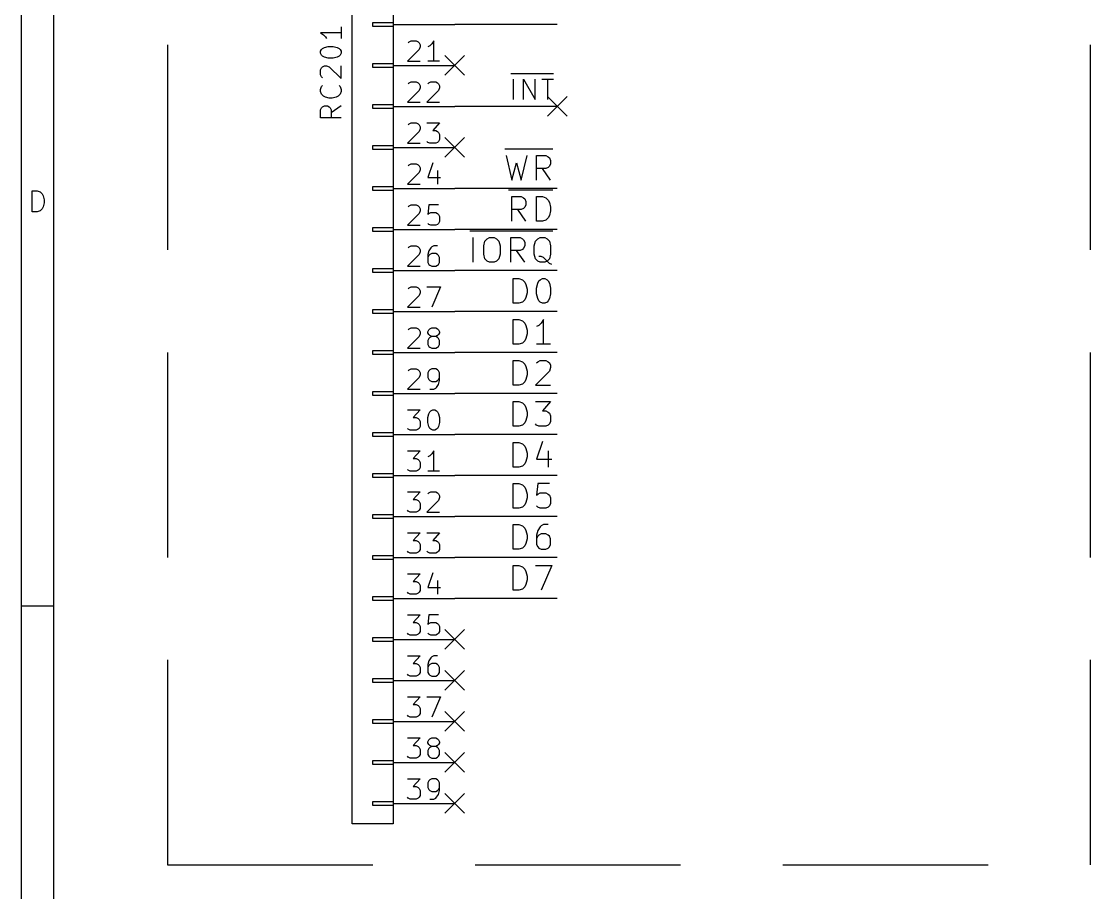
# Model space of a CAD drawing. Extents: x 0.4 to 16.1, y -11.3 to -0.4.
# Drawn here: x 0.394 to 3, y -8.968 to -6.842 of the extents above; entities that cross this region are included whole.
import ezdxf

# ---------------------------------------------------------------- set-up
doc = ezdxf.new("R2010")
doc.units = 0
doc.header["$MEASUREMENT"] = 0
doc.linetypes.add('DASHED', pattern=[0.75, 0.5, -0.25])
for name, color, linetype in [('BLUE2', 5, 'CONTINUOUS'), ('BLUE3', 171, 'CONTINUOUS'), ('CYAN2', 4, 'CONTINUOUS'), ('GRAY1', 251, 'CONTINUOUS'), ('GREEN3', 91, 'CONTINUOUS'), ('LYELLOW', 51, 'CONTINUOUS'), ('RED2', 1, 'CONTINUOUS'), ('RED3', 11, 'CONTINUOUS')]:
    doc.layers.add(name, color=color, linetype=linetype)

msp = doc.modelspace()

# ---------------------------------------------------------------- linework, layer by layer
at = {"layer": 'BLUE2', "linetype": 'CONTINUOUS'}
for p, q in [((1.426, -6.926), (1.474, -6.974)), ((1.474, -6.926), (1.426, -6.974)), ((1.676, -7.026), (1.724, -7.074)), ((1.724, -7.026), (1.676, -7.074)), ((1.426, -7.126), (1.474, -7.174)), ((1.474, -7.126), (1.426, -7.174)), ((1.426, -8.326), (1.474, -8.374)), ((1.474, -8.326), (1.426, -8.374)), ((1.426, -8.426), (1.474, -8.474)), ((1.474, -8.426), (1.426, -8.474)), ((1.426, -8.526), (1.474, -8.574)), ((1.474, -8.526), (1.426, -8.574)), ((1.426, -8.626), (1.474, -8.674)), ((1.474, -8.626), (1.426, -8.674)), ((1.426, -8.726), (1.474, -8.774)), ((1.474, -8.726), (1.426, -8.774))]:
    msp.add_line(p, q, dxfattribs=at)
at = {"layer": 'BLUE3', "linetype": 'DASHED'}
for p, q in [((0.75, -4.65), (0.75, -8.9)), ((3, -8.9), (3, -4.65)), ((0.75, -8.9), (3, -8.9))]:
    msp.add_line(p, q, dxfattribs=at)
at = {"layer": 'CYAN2', "linetype": 'CONTINUOUS'}
for p, q in [((1.1728, -6.8702), (1.1228, -6.8702)), ((1.1228, -6.8702), (1.1299, -6.875)), ((1.1299, -6.875), (1.1347, -6.8798)), ((1.1347, -6.8798), (1.1371, -6.8845)), ((1.1728, -6.8559), (1.1728, -6.8845)), ((1.1276, -6.9083), (1.1323, -6.9059)), ((1.1323, -6.9059), (1.1418, -6.9036)), ((1.1418, -6.9036), (1.1538, -6.9036)), ((1.1538, -6.9036), (1.1633, -6.9059)), ((1.1633, -6.9059), (1.168, -6.9083)), ((1.1228, -6.9155), (1.1252, -6.9107)), ((1.1228, -6.9202), (1.1228, -6.9155)), ((1.1252, -6.925), (1.1228, -6.9202)), ((1.1252, -6.9107), (1.1276, -6.9083)), ((1.1276, -6.9274), (1.1252, -6.925)), ((1.1323, -6.9298), (1.1276, -6.9274)), ((1.1418, -6.9321), (1.1323, -6.9298)), ((1.1538, -6.9321), (1.1418, -6.9321)), ((1.1633, -6.9298), (1.1538, -6.9321)), ((1.168, -6.9274), (1.1633, -6.9298)), ((1.168, -6.9083), (1.1704, -6.9107)), ((1.1704, -6.925), (1.168, -6.9274)), ((1.1704, -6.9107), (1.1728, -6.9155)), ((1.1728, -6.9202), (1.1704, -6.925)), ((1.1728, -6.9155), (1.1728, -6.9202)), ((1.1228, -6.9607), (1.1252, -6.9559)), ((1.1252, -6.9559), (1.1276, -6.9536)), ((1.1276, -6.9536), (1.1323, -6.9512)), ((1.1323, -6.9512), (1.1371, -6.9512)), ((1.1371, -6.9512), (1.1442, -6.9536)), ((1.1442, -6.9536), (1.1728, -6.9821)), ((1.1728, -6.9821), (1.1728, -6.9512)), ((1.1228, -6.9726), (1.1228, -6.9607)), ((1.1252, -6.9774), (1.1228, -6.9726)), ((1.1276, -6.9798), (1.1252, -6.9774)), ((1.1228, -7.0083), (1.1252, -7.0012)), ((1.1228, -7.0131), (1.1228, -7.0083)), ((1.1252, -7.0012), (1.1276, -6.9988)), ((1.168, -6.9988), (1.1704, -7.0012)), ((1.1704, -7.0012), (1.1728, -7.0083)), ((1.1728, -7.0083), (1.1728, -7.0131)), ((1.1252, -7.0202), (1.1228, -7.0131)), ((1.1299, -7.025), (1.1252, -7.0202)), ((1.1347, -7.0274), (1.1299, -7.025)), ((1.1442, -7.0298), (1.1347, -7.0274)), ((1.1514, -7.0298), (1.1442, -7.0298)), ((1.1609, -7.0274), (1.1514, -7.0298)), ((1.1657, -7.025), (1.1609, -7.0274)), ((1.1704, -7.0202), (1.1657, -7.025)), ((1.1728, -7.0131), (1.1704, -7.0202)), ((1.1228, -7.0583), (1.1252, -7.0536)), ((1.1228, -7.0774), (1.1228, -7.0583)), ((1.1252, -7.0536), (1.1276, -7.0512)), ((1.1276, -7.0512), (1.1323, -7.0488)), ((1.1323, -7.0488), (1.1395, -7.0488)), ((1.1395, -7.0488), (1.1442, -7.0512)), ((1.1442, -7.0512), (1.1466, -7.0536)), ((1.1466, -7.0536), (1.149, -7.0583)), ((1.1728, -7.0488), (1.149, -7.0655)), ((1.149, -7.0583), (1.149, -7.0774)), ((1.1728, -7.0774), (1.1228, -7.0774))]:
    msp.add_line(p, q, dxfattribs=at)
at = {"layer": 'GRAY1', "linetype": 'CONTINUOUS'}
for p, q in [((1.5866, -6.9694), (1.6909, -6.9694)), ((1.5935, -7.0333), (1.5935, -6.9833)), ((1.6173, -7.0333), (1.6173, -6.9833)), ((1.6173, -6.9833), (1.6459, -7.0333)), ((1.6459, -7.0333), (1.6459, -6.9833)), ((1.6626, -6.9833), (1.6911, -6.9833)), ((1.6768, -7.0333), (1.6768, -6.9833)), ((1.5725, -7.1533), (1.6891, -7.1533)), ((1.5751, -7.17), (1.5894, -7.23)), ((1.5894, -7.23), (1.6008, -7.1871)), ((1.6008, -7.1871), (1.6122, -7.23)), ((1.6122, -7.23), (1.6265, -7.17)), ((1.6494, -7.23), (1.6494, -7.17)), ((1.6494, -7.17), (1.6722, -7.17)), ((1.6722, -7.17), (1.6779, -7.1728)), ((1.6779, -7.1728), (1.6808, -7.1757)), ((1.6808, -7.1757), (1.6836, -7.1814)), ((1.6836, -7.19), (1.6808, -7.1957)), ((1.6836, -7.1814), (1.6836, -7.19)), ((1.6722, -7.2014), (1.6494, -7.2014)), ((1.6836, -7.23), (1.6636, -7.2014)), ((1.6779, -7.1985), (1.6722, -7.2014)), ((1.6808, -7.1957), (1.6779, -7.1985)), ((1.5811, -7.2533), (1.6891, -7.2533)), ((1.5894, -7.33), (1.5894, -7.27)), ((1.5894, -7.27), (1.6122, -7.27)), ((1.6122, -7.27), (1.6179, -7.2728)), ((1.6494, -7.33), (1.6494, -7.27)), ((1.6494, -7.27), (1.6636, -7.27)), ((1.6636, -7.27), (1.6722, -7.2728)), ((1.6179, -7.2728), (1.6208, -7.2757)), ((1.6208, -7.2957), (1.6179, -7.2985)), ((1.6208, -7.2757), (1.6236, -7.2814)), ((1.6236, -7.29), (1.6208, -7.2957)), ((1.6236, -7.2814), (1.6236, -7.29)), ((1.6722, -7.2728), (1.6779, -7.2785)), ((1.6779, -7.2785), (1.6808, -7.2843)), ((1.6808, -7.2843), (1.6836, -7.2957)), ((1.6836, -7.2957), (1.6836, -7.3043)), ((1.6122, -7.3014), (1.5894, -7.3014)), ((1.6236, -7.33), (1.6036, -7.3014)), ((1.6179, -7.2985), (1.6122, -7.3014)), ((1.6779, -7.3214), (1.6722, -7.3271)), ((1.6808, -7.3157), (1.6779, -7.3214)), ((1.6836, -7.3043), (1.6808, -7.3157)), ((1.6636, -7.33), (1.6494, -7.33)), ((1.6722, -7.3271), (1.6636, -7.33)), ((1.4868, -7.3533), (1.6891, -7.3533)), ((1.4951, -7.43), (1.4951, -7.37)), ((1.5236, -7.3785), (1.5294, -7.3728)), ((1.5294, -7.3728), (1.5351, -7.37)), ((1.5351, -7.37), (1.5465, -7.37)), ((1.5465, -7.37), (1.5522, -7.3728)), ((1.5522, -7.3728), (1.5579, -7.3785)), ((1.5865, -7.43), (1.5865, -7.37)), ((1.5865, -7.37), (1.6094, -7.37)), ((1.6094, -7.37), (1.6151, -7.3728)), ((1.6151, -7.3728), (1.6179, -7.3757)), ((1.6179, -7.3757), (1.6208, -7.3814)), ((1.6465, -7.3785), (1.6522, -7.3728)), ((1.6522, -7.3728), (1.6579, -7.37)), ((1.6579, -7.37), (1.6694, -7.37)), ((1.6694, -7.37), (1.6751, -7.3728)), ((1.6751, -7.3728), (1.6808, -7.3785)), ((1.5208, -7.39), (1.5236, -7.3785)), ((1.5208, -7.41), (1.5208, -7.39)), ((1.5579, -7.3785), (1.5608, -7.39)), ((1.5608, -7.39), (1.5608, -7.41)), ((1.6094, -7.4014), (1.5865, -7.4014)), ((1.6208, -7.43), (1.6008, -7.4014)), ((1.6151, -7.3985), (1.6094, -7.4014)), ((1.6179, -7.3957), (1.6151, -7.3985)), ((1.6208, -7.39), (1.6179, -7.3957)), ((1.6208, -7.3814), (1.6208, -7.39)), ((1.6436, -7.39), (1.6465, -7.3785)), ((1.6436, -7.41), (1.6436, -7.39)), ((1.6808, -7.3785), (1.6836, -7.39)), ((1.6836, -7.39), (1.6836, -7.41)), ((1.5236, -7.4214), (1.5208, -7.41)), ((1.5294, -7.4271), (1.5236, -7.4214)), ((1.5351, -7.43), (1.5294, -7.4271)), ((1.5522, -7.4271), (1.5465, -7.43)), ((1.5579, -7.4214), (1.5522, -7.4271)), ((1.5608, -7.41), (1.5579, -7.4214)), ((1.6465, -7.4214), (1.6436, -7.41)), ((1.6522, -7.4271), (1.6465, -7.4214)), ((1.6579, -7.43), (1.6522, -7.4271)), ((1.6608, -7.4157), (1.6551, -7.4157)), ((1.6665, -7.4185), (1.6608, -7.4157)), ((1.6751, -7.4271), (1.6665, -7.4185)), ((1.6751, -7.4271), (1.6694, -7.43)), ((1.6808, -7.4214), (1.6751, -7.4271)), ((1.6808, -7.4328), (1.6751, -7.4271)), ((1.6836, -7.41), (1.6808, -7.4214)), ((1.5465, -7.43), (1.5351, -7.43)), ((1.6694, -7.43), (1.6579, -7.43)), ((1.6865, -7.4357), (1.6808, -7.4328)), ((1.5922, -7.53), (1.5922, -7.47)), ((1.5922, -7.47), (1.6065, -7.47)), ((1.6065, -7.47), (1.6151, -7.4728)), ((1.6151, -7.4728), (1.6208, -7.4785)), ((1.6208, -7.4785), (1.6236, -7.4843)), ((1.6522, -7.4814), (1.6551, -7.4757)), ((1.6551, -7.4757), (1.6579, -7.4728)), ((1.6579, -7.4728), (1.6636, -7.47)), ((1.6636, -7.47), (1.6694, -7.47)), ((1.6694, -7.47), (1.6751, -7.4728)), ((1.6751, -7.4728), (1.6779, -7.4757)), ((1.6779, -7.4757), (1.6808, -7.4814)), ((1.6236, -7.4843), (1.6265, -7.4957)), ((1.6265, -7.5043), (1.6236, -7.5157)), ((1.6265, -7.4957), (1.6265, -7.5043)), ((1.6494, -7.4928), (1.6522, -7.4814)), ((1.6494, -7.5071), (1.6494, -7.4928)), ((1.6808, -7.4814), (1.6836, -7.4928)), ((1.6836, -7.4928), (1.6836, -7.5071)), ((1.6065, -7.53), (1.5922, -7.53)), ((1.6151, -7.5271), (1.6065, -7.53)), ((1.6208, -7.5214), (1.6151, -7.5271)), ((1.6236, -7.5157), (1.6208, -7.5214)), ((1.6522, -7.5185), (1.6494, -7.5071)), ((1.6551, -7.5243), (1.6522, -7.5185)), ((1.6579, -7.5271), (1.6551, -7.5243)), ((1.6636, -7.53), (1.6579, -7.5271)), ((1.6694, -7.53), (1.6636, -7.53)), ((1.6751, -7.5271), (1.6694, -7.53)), ((1.6779, -7.5243), (1.6751, -7.5271)), ((1.6808, -7.5185), (1.6779, -7.5243)), ((1.6836, -7.5071), (1.6808, -7.5185)), ((1.5922, -7.63), (1.5922, -7.57)), ((1.5922, -7.57), (1.6065, -7.57)), ((1.6065, -7.57), (1.6151, -7.5728)), ((1.6151, -7.5728), (1.6208, -7.5785)), ((1.6208, -7.5785), (1.6236, -7.5843)), ((1.6236, -7.5843), (1.6265, -7.5957)), ((1.6551, -7.5843), (1.6494, -7.5871)), ((1.6608, -7.5785), (1.6551, -7.5843)), ((1.6665, -7.57), (1.6608, -7.5785)), ((1.6665, -7.63), (1.6665, -7.57)), ((1.6265, -7.6043), (1.6236, -7.6157)), ((1.6265, -7.5957), (1.6265, -7.6043)), ((1.6065, -7.63), (1.5922, -7.63)), ((1.6151, -7.6271), (1.6065, -7.63)), ((1.6208, -7.6214), (1.6151, -7.6271)), ((1.6236, -7.6157), (1.6208, -7.6214)), ((1.6836, -7.63), (1.6494, -7.63)), ((1.5922, -7.73), (1.5922, -7.67)), ((1.5922, -7.67), (1.6065, -7.67)), ((1.6065, -7.67), (1.6151, -7.6728)), ((1.6151, -7.6728), (1.6208, -7.6785)), ((1.6208, -7.6785), (1.6236, -7.6843)), ((1.6236, -7.6843), (1.6265, -7.6957)), ((1.6494, -7.6757), (1.6522, -7.6728)), ((1.6522, -7.6728), (1.6579, -7.67)), ((1.6579, -7.67), (1.6722, -7.67)), ((1.6722, -7.67), (1.6779, -7.6728)), ((1.6779, -7.6728), (1.6808, -7.6757)), ((1.6808, -7.6757), (1.6836, -7.6814)), ((1.6836, -7.6871), (1.6808, -7.6957)), ((1.6836, -7.6814), (1.6836, -7.6871)), ((1.6265, -7.7043), (1.6236, -7.7157)), ((1.6265, -7.6957), (1.6265, -7.7043)), ((1.6808, -7.6957), (1.6465, -7.73)), ((1.6065, -7.73), (1.5922, -7.73)), ((1.6151, -7.7271), (1.6065, -7.73)), ((1.6208, -7.7214), (1.6151, -7.7271)), ((1.6236, -7.7157), (1.6208, -7.7214)), ((1.6465, -7.73), (1.6836, -7.73)), ((1.5922, -7.83), (1.5922, -7.77)), ((1.5922, -7.77), (1.6065, -7.77)), ((1.6065, -7.77), (1.6151, -7.7728)), ((1.6151, -7.7728), (1.6208, -7.7785)), ((1.6208, -7.7785), (1.6236, -7.7843)), ((1.6236, -7.7843), (1.6265, -7.7957)), ((1.6465, -7.77), (1.6836, -7.77)), ((1.6836, -7.77), (1.6636, -7.7928)), ((1.6636, -7.7928), (1.6722, -7.7928)), ((1.6722, -7.7928), (1.6779, -7.7957)), ((1.6236, -7.8157), (1.6208, -7.8214)), ((1.6265, -7.8043), (1.6236, -7.8157)), ((1.6265, -7.7957), (1.6265, -7.8043)), ((1.6779, -7.7957), (1.6808, -7.7985)), ((1.6808, -7.7985), (1.6836, -7.8043)), ((1.6836, -7.8185), (1.6808, -7.8243)), ((1.6836, -7.8043), (1.6836, -7.8185)), ((1.6065, -7.83), (1.5922, -7.83)), ((1.6151, -7.8271), (1.6065, -7.83)), ((1.6208, -7.8214), (1.6151, -7.8271)), ((1.6494, -7.8271), (1.6465, -7.8243)), ((1.6551, -7.83), (1.6494, -7.8271)), ((1.6722, -7.83), (1.6551, -7.83)), ((1.6779, -7.8271), (1.6722, -7.83)), ((1.6808, -7.8243), (1.6779, -7.8271)), ((1.5922, -7.93), (1.5922, -7.87)), ((1.5922, -7.87), (1.6065, -7.87)), ((1.6065, -7.87), (1.6151, -7.8728)), ((1.6636, -7.8671), (1.6494, -7.91)), ((1.6151, -7.8728), (1.6208, -7.8785)), ((1.6208, -7.8785), (1.6236, -7.8843)), ((1.6236, -7.8843), (1.6265, -7.8957)), ((1.6265, -7.8957), (1.6265, -7.9043)), ((1.6779, -7.89), (1.6779, -7.93)), ((1.6208, -7.9214), (1.6151, -7.9271)), ((1.6236, -7.9157), (1.6208, -7.9214)), ((1.6265, -7.9043), (1.6236, -7.9157)), ((1.6494, -7.91), (1.6865, -7.91)), ((1.6065, -7.93), (1.5922, -7.93)), ((1.6151, -7.9271), (1.6065, -7.93)), ((1.5922, -8.03), (1.5922, -7.97)), ((1.5922, -7.97), (1.6065, -7.97)), ((1.6065, -7.97), (1.6151, -7.9728)), ((1.6151, -7.9728), (1.6208, -7.9785)), ((1.6522, -7.97), (1.6494, -7.9985)), ((1.6808, -7.97), (1.6522, -7.97)), ((1.6208, -7.9785), (1.6236, -7.9843)), ((1.6236, -7.9843), (1.6265, -7.9957)), ((1.6265, -7.9957), (1.6265, -8.0043)), ((1.6494, -7.9985), (1.6522, -7.9957)), ((1.6522, -7.9957), (1.6579, -7.9928)), ((1.6579, -7.9928), (1.6722, -7.9928)), ((1.6722, -7.9928), (1.6779, -7.9957)), ((1.6779, -7.9957), (1.6808, -7.9985)), ((1.6808, -7.9985), (1.6836, -8.0043)), ((1.6151, -8.0271), (1.6065, -8.03)), ((1.6208, -8.0214), (1.6151, -8.0271)), ((1.6236, -8.0157), (1.6208, -8.0214)), ((1.6265, -8.0043), (1.6236, -8.0157)), ((1.6522, -8.0271), (1.6494, -8.0243)), ((1.6579, -8.03), (1.6522, -8.0271)), ((1.6779, -8.0271), (1.6722, -8.03)), ((1.6808, -8.0243), (1.6779, -8.0271)), ((1.6836, -8.0185), (1.6808, -8.0243)), ((1.6836, -8.0043), (1.6836, -8.0185)), ((1.6065, -8.03), (1.5922, -8.03)), ((1.6722, -8.03), (1.6579, -8.03)), ((1.5922, -8.13), (1.5922, -8.07)), ((1.5922, -8.07), (1.6065, -8.07)), ((1.6065, -8.07), (1.6151, -8.0728)), ((1.6151, -8.0728), (1.6208, -8.0785)), ((1.6208, -8.0785), (1.6236, -8.0843)), ((1.6579, -8.0757), (1.6522, -8.0843)), ((1.6608, -8.0728), (1.6579, -8.0757)), ((1.6665, -8.07), (1.6608, -8.0728)), ((1.6779, -8.07), (1.6665, -8.07)), ((1.6236, -8.0843), (1.6265, -8.0957)), ((1.6265, -8.1043), (1.6236, -8.1157)), ((1.6265, -8.0957), (1.6265, -8.1043)), ((1.6522, -8.0843), (1.6494, -8.0957)), ((1.6494, -8.0957), (1.6494, -8.1185)), ((1.6522, -8.0985), (1.6494, -8.1043)), ((1.6551, -8.0957), (1.6522, -8.0985)), ((1.6608, -8.0928), (1.6551, -8.0957)), ((1.6722, -8.0928), (1.6608, -8.0928)), ((1.6779, -8.0957), (1.6722, -8.0928)), ((1.6808, -8.0985), (1.6779, -8.0957)), ((1.6836, -8.1043), (1.6808, -8.0985)), ((1.6836, -8.1185), (1.6836, -8.1043)), ((1.6065, -8.13), (1.5922, -8.13)), ((1.6151, -8.1271), (1.6065, -8.13)), ((1.6208, -8.1214), (1.6151, -8.1271)), ((1.6236, -8.1157), (1.6208, -8.1214)), ((1.6494, -8.1185), (1.6522, -8.1243)), ((1.6522, -8.1243), (1.6551, -8.1271)), ((1.6551, -8.1271), (1.6608, -8.13)), ((1.6608, -8.13), (1.6722, -8.13)), ((1.6722, -8.13), (1.6779, -8.1271)), ((1.6779, -8.1271), (1.6808, -8.1243)), ((1.6808, -8.1243), (1.6836, -8.1185)), ((1.5922, -8.23), (1.5922, -8.17)), ((1.5922, -8.17), (1.6065, -8.17)), ((1.6065, -8.17), (1.6151, -8.1728)), ((1.6151, -8.1728), (1.6208, -8.1785)), ((1.6208, -8.1785), (1.6236, -8.1843)), ((1.6465, -8.17), (1.6865, -8.17)), ((1.6865, -8.17), (1.6608, -8.23)), ((1.6236, -8.1843), (1.6265, -8.1957)), ((1.6265, -8.2043), (1.6236, -8.2157)), ((1.6265, -8.1957), (1.6265, -8.2043)), ((1.6065, -8.23), (1.5922, -8.23)), ((1.6151, -8.2271), (1.6065, -8.23)), ((1.6208, -8.2214), (1.6151, -8.2271)), ((1.6236, -8.2157), (1.6208, -8.2214))]:
    msp.add_line(p, q, dxfattribs=at)
at = {"layer": 'GREEN3', "linetype": 'CONTINUOUS'}
for p, q in [((1.7, -6.85), (1.45, -6.85)), ((1.7, -7.05), (1.45, -7.05)), ((1.7, -7.25), (1.45, -7.25)), ((1.7, -7.35), (1.45, -7.35)), ((1.7, -7.45), (1.45, -7.45)), ((1.7, -7.55), (1.45, -7.55)), ((1.7, -7.65), (1.45, -7.65)), ((1.7, -7.75), (1.45, -7.75)), ((1.7, -7.85), (1.45, -7.85)), ((1.7, -7.95), (1.45, -7.95)), ((1.7, -8.05), (1.45, -8.05)), ((1.7, -8.15), (1.45, -8.15)), ((1.7, -8.25), (1.45, -8.25))]:
    msp.add_line(p, q, dxfattribs=at)
at = {"layer": 'LYELLOW', "linetype": 'CONTINUOUS'}
for p, q in [((1.2, -8.8), (1.2, -4.9)), ((1.3, -4.9), (1.3, -8.8)), ((1.3, -8.8), (1.2, -8.8))]:
    msp.add_line(p, q, dxfattribs=at)
at = {"layer": 'RED2', "linetype": 'CONTINUOUS'}
for p, q in [((0.3937, -11.2993), (0.3937, -0.3937)), ((0.4724, -11.2206), (0.4724, -0.4724)), ((1.2, -8.8), (1.2, -4.9)), ((1.3, -4.9), (1.3, -8.8)), ((1.25, -6.855), (1.25, -6.845)), ((1.25, -6.845), (1.3, -6.845)), ((1.3, -6.845), (1.3, -6.855)), ((1.3, -6.85), (1.45, -6.85)), ((1.3, -6.855), (1.25, -6.855)), ((1.25, -6.955), (1.25, -6.945)), ((1.25, -6.945), (1.3, -6.945)), ((1.3, -6.955), (1.25, -6.955)), ((1.3, -6.945), (1.3, -6.955)), ((1.3, -6.95), (1.45, -6.95)), ((1.25, -7.055), (1.25, -7.045)), ((1.25, -7.045), (1.3, -7.045)), ((1.3, -7.055), (1.25, -7.055)), ((1.3, -7.045), (1.3, -7.055)), ((1.3, -7.05), (1.45, -7.05)), ((1.25, -7.155), (1.25, -7.145)), ((1.25, -7.145), (1.3, -7.145)), ((1.3, -7.155), (1.25, -7.155)), ((1.3, -7.145), (1.3, -7.155)), ((1.3, -7.15), (1.45, -7.15)), ((1.25, -7.255), (1.25, -7.245)), ((1.25, -7.245), (1.3, -7.245)), ((1.3, -7.245), (1.3, -7.255)), ((0.4197, -7.3068), (0.4197, -7.2557)), ((0.4197, -7.2557), (0.4319, -7.2557)), ((0.4319, -7.2557), (0.4392, -7.2581)), ((0.4392, -7.2581), (0.444, -7.263)), ((0.444, -7.263), (0.4465, -7.2678)), ((0.4465, -7.2678), (0.4489, -7.2776)), ((1.3, -7.255), (1.25, -7.255)), ((1.3, -7.25), (1.45, -7.25)), ((0.4465, -7.2946), (0.444, -7.2995)), ((0.4489, -7.2849), (0.4465, -7.2946)), ((0.4489, -7.2776), (0.4489, -7.2849)), ((0.4319, -7.3068), (0.4197, -7.3068)), ((0.4392, -7.3044), (0.4319, -7.3068)), ((0.444, -7.2995), (0.4392, -7.3044)), ((1.25, -7.355), (1.25, -7.345)), ((1.25, -7.345), (1.3, -7.345)), ((1.3, -7.345), (1.3, -7.355)), ((1.3, -7.355), (1.25, -7.355)), ((1.3, -7.35), (1.45, -7.35)), ((1.25, -7.455), (1.25, -7.445)), ((1.25, -7.445), (1.3, -7.445)), ((1.3, -7.445), (1.3, -7.455)), ((1.3, -7.45), (1.45, -7.45)), ((1.3, -7.455), (1.25, -7.455)), ((1.25, -7.555), (1.25, -7.545)), ((1.25, -7.545), (1.3, -7.545)), ((1.3, -7.555), (1.25, -7.555)), ((1.3, -7.545), (1.3, -7.555)), ((1.3, -7.55), (1.45, -7.55)), ((1.25, -7.655), (1.25, -7.645)), ((1.25, -7.645), (1.3, -7.645)), ((1.3, -7.655), (1.25, -7.655)), ((1.3, -7.645), (1.3, -7.655)), ((1.3, -7.65), (1.45, -7.65)), ((1.25, -7.755), (1.25, -7.745)), ((1.25, -7.745), (1.3, -7.745)), ((1.3, -7.755), (1.25, -7.755)), ((1.3, -7.745), (1.3, -7.755)), ((1.3, -7.75), (1.45, -7.75)), ((1.25, -7.855), (1.25, -7.845)), ((1.25, -7.845), (1.3, -7.845)), ((1.3, -7.855), (1.25, -7.855)), ((1.3, -7.845), (1.3, -7.855)), ((1.3, -7.85), (1.45, -7.85)), ((1.25, -7.955), (1.25, -7.945)), ((1.25, -7.945), (1.3, -7.945)), ((1.3, -7.945), (1.3, -7.955)), ((1.3, -7.955), (1.25, -7.955)), ((1.3, -7.95), (1.45, -7.95)), ((1.25, -8.055), (1.25, -8.045)), ((1.25, -8.045), (1.3, -8.045)), ((1.3, -8.045), (1.3, -8.055)), ((1.3, -8.05), (1.45, -8.05)), ((1.3, -8.055), (1.25, -8.055)), ((1.25, -8.155), (1.25, -8.145)), ((1.25, -8.145), (1.3, -8.145)), ((1.3, -8.155), (1.25, -8.155)), ((1.3, -8.145), (1.3, -8.155)), ((1.3, -8.15), (1.45, -8.15)), ((1.25, -8.255), (1.25, -8.245)), ((1.25, -8.245), (1.3, -8.245)), ((1.3, -8.255), (1.25, -8.255)), ((1.3, -8.245), (1.3, -8.255)), ((1.3, -8.25), (1.45, -8.25)), ((0.3937, -8.2677), (0.4724, -8.2677)), ((1.25, -8.355), (1.25, -8.345)), ((1.25, -8.345), (1.3, -8.345)), ((1.3, -8.355), (1.25, -8.355)), ((1.3, -8.345), (1.3, -8.355)), ((1.3, -8.35), (1.45, -8.35)), ((1.25, -8.455), (1.25, -8.445)), ((1.25, -8.445), (1.3, -8.445)), ((1.3, -8.455), (1.25, -8.455)), ((1.3, -8.445), (1.3, -8.455)), ((1.3, -8.45), (1.45, -8.45)), ((1.25, -8.555), (1.25, -8.545)), ((1.25, -8.545), (1.3, -8.545)), ((1.3, -8.545), (1.3, -8.555)), ((1.3, -8.555), (1.25, -8.555)), ((1.3, -8.55), (1.45, -8.55)), ((1.25, -8.655), (1.25, -8.645)), ((1.25, -8.645), (1.3, -8.645)), ((1.3, -8.645), (1.3, -8.655)), ((1.3, -8.65), (1.45, -8.65)), ((1.3, -8.655), (1.25, -8.655)), ((1.25, -8.755), (1.25, -8.745)), ((1.25, -8.745), (1.3, -8.745)), ((1.3, -8.755), (1.25, -8.755)), ((1.3, -8.745), (1.3, -8.755)), ((1.3, -8.75), (1.45, -8.75)), ((1.3, -8.8), (1.2, -8.8))]:
    msp.add_line(p, q, dxfattribs=at)
at = {"layer": 'RED3', "linetype": 'CONTINUOUS'}
for p, q in [((1.3369, -6.8946), (1.3393, -6.8923)), ((1.3393, -6.8923), (1.344, -6.8899)), ((1.344, -6.8899), (1.356, -6.8899)), ((1.356, -6.8899), (1.3607, -6.8923)), ((1.3607, -6.8923), (1.3631, -6.8946)), ((1.3631, -6.8946), (1.3655, -6.8994)), ((1.3655, -6.9042), (1.3631, -6.9113)), ((1.3655, -6.8994), (1.3655, -6.9042)), ((1.3893, -6.9018), (1.3845, -6.9042)), ((1.394, -6.897), (1.3893, -6.9018)), ((1.3988, -6.8899), (1.394, -6.897)), ((1.3988, -6.9399), (1.3988, -6.8899)), ((1.3631, -6.9113), (1.3345, -6.9399)), ((1.3345, -6.9399), (1.3655, -6.9399)), ((1.4131, -6.9399), (1.3845, -6.9399)), ((1.3369, -6.9946), (1.3393, -6.9923)), ((1.3393, -6.9923), (1.344, -6.9899)), ((1.344, -6.9899), (1.356, -6.9899)), ((1.356, -6.9899), (1.3607, -6.9923)), ((1.3607, -6.9923), (1.3631, -6.9946)), ((1.3631, -6.9946), (1.3655, -6.9994)), ((1.3655, -7.0042), (1.3631, -7.0113)), ((1.3655, -6.9994), (1.3655, -7.0042)), ((1.3845, -6.9946), (1.3869, -6.9923)), ((1.3869, -6.9923), (1.3917, -6.9899)), ((1.3917, -6.9899), (1.4036, -6.9899)), ((1.4036, -6.9899), (1.4083, -6.9923)), ((1.4083, -6.9923), (1.4107, -6.9946)), ((1.4107, -6.9946), (1.4131, -6.9994)), ((1.4131, -7.0042), (1.4107, -7.0113)), ((1.4131, -6.9994), (1.4131, -7.0042)), ((1.3631, -7.0113), (1.3345, -7.0399)), ((1.4107, -7.0113), (1.3821, -7.0399)), ((1.3345, -7.0399), (1.3655, -7.0399)), ((1.3821, -7.0399), (1.4131, -7.0399)), ((1.3631, -7.1113), (1.3345, -7.1399)), ((1.3369, -7.0946), (1.3393, -7.0923)), ((1.3393, -7.0923), (1.344, -7.0899)), ((1.344, -7.0899), (1.356, -7.0899)), ((1.356, -7.0899), (1.3607, -7.0923)), ((1.3607, -7.0923), (1.3631, -7.0946)), ((1.3631, -7.0946), (1.3655, -7.0994)), ((1.3655, -7.1042), (1.3631, -7.1113)), ((1.3655, -7.0994), (1.3655, -7.1042)), ((1.3821, -7.0899), (1.4131, -7.0899)), ((1.4131, -7.0899), (1.3964, -7.1089)), ((1.3964, -7.1089), (1.4036, -7.1089)), ((1.4036, -7.1089), (1.4083, -7.1113)), ((1.4083, -7.1113), (1.4107, -7.1137)), ((1.4107, -7.1137), (1.4131, -7.1184)), ((1.3345, -7.1399), (1.3655, -7.1399)), ((1.3845, -7.1375), (1.3821, -7.1351)), ((1.3893, -7.1399), (1.3845, -7.1375)), ((1.4036, -7.1399), (1.3893, -7.1399)), ((1.4083, -7.1375), (1.4036, -7.1399)), ((1.4107, -7.1351), (1.4083, -7.1375)), ((1.4131, -7.1304), (1.4107, -7.1351)), ((1.4131, -7.1184), (1.4131, -7.1304)), ((1.3369, -7.1946), (1.3393, -7.1923)), ((1.3393, -7.1923), (1.344, -7.1899)), ((1.344, -7.1899), (1.356, -7.1899)), ((1.356, -7.1899), (1.3607, -7.1923)), ((1.3607, -7.1923), (1.3631, -7.1946)), ((1.3964, -7.1875), (1.3845, -7.2232)), ((1.3631, -7.2113), (1.3345, -7.2399)), ((1.3631, -7.1946), (1.3655, -7.1994)), ((1.3655, -7.2042), (1.3631, -7.2113)), ((1.3655, -7.1994), (1.3655, -7.2042)), ((1.4083, -7.2065), (1.4083, -7.2399)), ((1.3345, -7.2399), (1.3655, -7.2399)), ((1.3845, -7.2232), (1.4155, -7.2232)), ((1.3369, -7.2946), (1.3393, -7.2923)), ((1.3393, -7.2923), (1.344, -7.2899)), ((1.344, -7.2899), (1.356, -7.2899)), ((1.356, -7.2899), (1.3607, -7.2923)), ((1.3607, -7.2923), (1.3631, -7.2946)), ((1.3631, -7.2946), (1.3655, -7.2994)), ((1.3869, -7.2899), (1.3845, -7.3137)), ((1.4107, -7.2899), (1.3869, -7.2899)), ((1.3631, -7.3113), (1.3345, -7.3399)), ((1.3655, -7.3042), (1.3631, -7.3113)), ((1.3655, -7.2994), (1.3655, -7.3042)), ((1.3845, -7.3137), (1.3869, -7.3113)), ((1.3869, -7.3113), (1.3917, -7.3089)), ((1.3917, -7.3089), (1.4036, -7.3089)), ((1.4036, -7.3089), (1.4083, -7.3113)), ((1.4083, -7.3113), (1.4107, -7.3137)), ((1.4107, -7.3137), (1.4131, -7.3184)), ((1.4131, -7.3184), (1.4131, -7.3304)), ((1.3345, -7.3399), (1.3655, -7.3399)), ((1.3869, -7.3375), (1.3845, -7.3351)), ((1.3917, -7.3399), (1.3869, -7.3375)), ((1.4036, -7.3399), (1.3917, -7.3399)), ((1.4083, -7.3375), (1.4036, -7.3399)), ((1.4107, -7.3351), (1.4083, -7.3375)), ((1.4131, -7.3304), (1.4107, -7.3351)), ((1.3369, -7.3946), (1.3393, -7.3923)), ((1.3393, -7.3923), (1.344, -7.3899)), ((1.344, -7.3899), (1.356, -7.3899)), ((1.356, -7.3899), (1.3607, -7.3923)), ((1.3607, -7.3923), (1.3631, -7.3946)), ((1.3631, -7.3946), (1.3655, -7.3994)), ((1.3655, -7.3994), (1.3655, -7.4042)), ((1.3869, -7.4018), (1.3845, -7.4113)), ((1.3917, -7.3946), (1.3869, -7.4018)), ((1.394, -7.3923), (1.3917, -7.3946)), ((1.3988, -7.3899), (1.394, -7.3923)), ((1.4083, -7.3899), (1.3988, -7.3899)), ((1.3631, -7.4113), (1.3345, -7.4399)), ((1.3655, -7.4042), (1.3631, -7.4113)), ((1.3845, -7.4113), (1.3845, -7.4304)), ((1.3869, -7.4137), (1.3845, -7.4184)), ((1.3893, -7.4113), (1.3869, -7.4137)), ((1.394, -7.4089), (1.3893, -7.4113)), ((1.4036, -7.4089), (1.394, -7.4089)), ((1.4083, -7.4113), (1.4036, -7.4089)), ((1.4107, -7.4137), (1.4083, -7.4113)), ((1.4131, -7.4184), (1.4107, -7.4137)), ((1.4131, -7.4304), (1.4131, -7.4184)), ((1.3345, -7.4399), (1.3655, -7.4399)), ((1.3845, -7.4304), (1.3869, -7.4351)), ((1.3869, -7.4351), (1.3893, -7.4375)), ((1.3893, -7.4375), (1.394, -7.4399)), ((1.394, -7.4399), (1.4036, -7.4399)), ((1.4036, -7.4399), (1.4083, -7.4375)), ((1.4083, -7.4375), (1.4107, -7.4351)), ((1.4107, -7.4351), (1.4131, -7.4304)), ((1.3369, -7.4946), (1.3393, -7.4923)), ((1.3393, -7.4923), (1.344, -7.4899)), ((1.344, -7.4899), (1.356, -7.4899)), ((1.356, -7.4899), (1.3607, -7.4923)), ((1.3607, -7.4923), (1.3631, -7.4946)), ((1.3631, -7.4946), (1.3655, -7.4994)), ((1.3655, -7.5042), (1.3631, -7.5113)), ((1.3655, -7.4994), (1.3655, -7.5042)), ((1.3821, -7.4899), (1.4155, -7.4899)), ((1.4155, -7.4899), (1.394, -7.5399)), ((1.3631, -7.5113), (1.3345, -7.5399)), ((1.3345, -7.5399), (1.3655, -7.5399)), ((1.3369, -7.5946), (1.3393, -7.5923)), ((1.3393, -7.5923), (1.344, -7.5899)), ((1.344, -7.5899), (1.356, -7.5899)), ((1.356, -7.5899), (1.3607, -7.5923)), ((1.3607, -7.5923), (1.3631, -7.5946)), ((1.3631, -7.5946), (1.3655, -7.5994)), ((1.3655, -7.6042), (1.3631, -7.6113)), ((1.3655, -7.5994), (1.3655, -7.6042)), ((1.3845, -7.5994), (1.3869, -7.5946)), ((1.3845, -7.6018), (1.3845, -7.5994)), ((1.3869, -7.6065), (1.3845, -7.6018)), ((1.3869, -7.5946), (1.3893, -7.5923)), ((1.3893, -7.6089), (1.3869, -7.6065)), ((1.3893, -7.5923), (1.394, -7.5899)), ((1.394, -7.6113), (1.3893, -7.6089)), ((1.394, -7.5899), (1.4036, -7.5899)), ((1.4036, -7.5899), (1.4083, -7.5923)), ((1.4083, -7.6089), (1.4036, -7.6113)), ((1.4083, -7.5923), (1.4107, -7.5946)), ((1.4107, -7.6065), (1.4083, -7.6089)), ((1.4107, -7.5946), (1.4131, -7.5994)), ((1.4131, -7.6018), (1.4107, -7.6065)), ((1.4131, -7.5994), (1.4131, -7.6018)), ((1.3631, -7.6113), (1.3345, -7.6399)), ((1.3869, -7.6161), (1.3845, -7.6208)), ((1.3845, -7.6208), (1.3845, -7.6304)), ((1.3845, -7.6304), (1.3869, -7.6351)), ((1.3893, -7.6137), (1.3869, -7.6161)), ((1.3869, -7.6351), (1.3893, -7.6375)), ((1.394, -7.6113), (1.3893, -7.6137)), ((1.4036, -7.6113), (1.394, -7.6113)), ((1.4083, -7.6137), (1.4036, -7.6113)), ((1.4107, -7.6161), (1.4083, -7.6137)), ((1.4083, -7.6375), (1.4107, -7.6351)), ((1.4131, -7.6208), (1.4107, -7.6161)), ((1.4107, -7.6351), (1.4131, -7.6304)), ((1.4131, -7.6304), (1.4131, -7.6208)), ((1.3345, -7.6399), (1.3655, -7.6399)), ((1.3893, -7.6375), (1.394, -7.6399)), ((1.394, -7.6399), (1.4036, -7.6399)), ((1.4036, -7.6399), (1.4083, -7.6375)), ((1.3631, -7.7113), (1.3345, -7.7399)), ((1.3369, -7.6946), (1.3393, -7.6923)), ((1.3393, -7.6923), (1.344, -7.6899)), ((1.344, -7.6899), (1.356, -7.6899)), ((1.356, -7.6899), (1.3607, -7.6923)), ((1.3607, -7.6923), (1.3631, -7.6946)), ((1.3631, -7.6946), (1.3655, -7.6994)), ((1.3655, -7.7042), (1.3631, -7.7113)), ((1.3655, -7.6994), (1.3655, -7.7042)), ((1.3869, -7.6946), (1.3845, -7.6994)), ((1.3845, -7.6994), (1.3845, -7.7113)), ((1.3845, -7.7113), (1.3869, -7.7161)), ((1.3893, -7.6923), (1.3869, -7.6946)), ((1.394, -7.6899), (1.3893, -7.6923)), ((1.4036, -7.6899), (1.394, -7.6899)), ((1.4083, -7.6923), (1.4036, -7.6899)), ((1.4107, -7.6946), (1.4083, -7.6923)), ((1.4131, -7.6994), (1.4107, -7.6946)), ((1.4107, -7.7161), (1.4131, -7.7113)), ((1.4131, -7.7184), (1.4131, -7.6994)), ((1.3345, -7.7399), (1.3655, -7.7399)), ((1.3869, -7.7161), (1.3893, -7.7184)), ((1.3893, -7.7184), (1.394, -7.7208)), ((1.3893, -7.7399), (1.3988, -7.7399)), ((1.394, -7.7208), (1.4036, -7.7208)), ((1.3988, -7.7399), (1.4036, -7.7375)), ((1.4036, -7.7208), (1.4083, -7.7184)), ((1.4036, -7.7375), (1.4059, -7.7351)), ((1.4059, -7.7351), (1.4107, -7.728)), ((1.4083, -7.7184), (1.4107, -7.7161)), ((1.4107, -7.728), (1.4131, -7.7184)), ((1.3345, -7.7899), (1.3655, -7.7899)), ((1.3655, -7.7899), (1.3488, -7.8089)), ((1.3893, -7.7946), (1.3917, -7.7923)), ((1.3917, -7.7923), (1.3964, -7.7899)), ((1.3964, -7.7899), (1.4012, -7.7899)), ((1.4012, -7.7899), (1.4059, -7.7923)), ((1.4059, -7.7923), (1.4083, -7.7946)), ((1.3488, -7.8089), (1.356, -7.8089)), ((1.356, -7.8089), (1.3607, -7.8113)), ((1.3607, -7.8113), (1.3631, -7.8137)), ((1.3631, -7.8137), (1.3655, -7.8184)), ((1.3655, -7.8184), (1.3655, -7.8304)), ((1.3845, -7.8089), (1.3869, -7.7994)), ((1.3845, -7.8208), (1.3845, -7.8089)), ((1.3869, -7.7994), (1.3893, -7.7946)), ((1.4083, -7.7946), (1.4107, -7.7994)), ((1.4107, -7.7994), (1.4131, -7.8089)), ((1.4131, -7.8089), (1.4131, -7.8208)), ((1.3369, -7.8375), (1.3345, -7.8351)), ((1.3417, -7.8399), (1.3369, -7.8375)), ((1.356, -7.8399), (1.3417, -7.8399)), ((1.3607, -7.8375), (1.356, -7.8399)), ((1.3631, -7.8351), (1.3607, -7.8375)), ((1.3655, -7.8304), (1.3631, -7.8351)), ((1.3869, -7.8304), (1.3845, -7.8208)), ((1.3893, -7.8351), (1.3869, -7.8304)), ((1.3917, -7.8375), (1.3893, -7.8351)), ((1.3964, -7.8399), (1.3917, -7.8375)), ((1.4012, -7.8399), (1.3964, -7.8399)), ((1.4059, -7.8375), (1.4012, -7.8399)), ((1.4083, -7.8351), (1.4059, -7.8375)), ((1.4107, -7.8304), (1.4083, -7.8351)), ((1.4131, -7.8208), (1.4107, -7.8304)), ((1.3345, -7.8899), (1.3655, -7.8899)), ((1.3655, -7.8899), (1.3488, -7.9089)), ((1.394, -7.897), (1.3893, -7.9018)), ((1.3988, -7.8899), (1.394, -7.897)), ((1.3988, -7.9399), (1.3988, -7.8899)), ((1.3488, -7.9089), (1.356, -7.9089)), ((1.356, -7.9089), (1.3607, -7.9113)), ((1.3607, -7.9113), (1.3631, -7.9137)), ((1.3631, -7.9137), (1.3655, -7.9184)), ((1.3655, -7.9184), (1.3655, -7.9304)), ((1.3893, -7.9018), (1.3845, -7.9042)), ((1.3369, -7.9375), (1.3345, -7.9351)), ((1.3417, -7.9399), (1.3369, -7.9375)), ((1.356, -7.9399), (1.3417, -7.9399)), ((1.3607, -7.9375), (1.356, -7.9399)), ((1.3631, -7.9351), (1.3607, -7.9375)), ((1.3655, -7.9304), (1.3631, -7.9351)), ((1.4131, -7.9399), (1.3845, -7.9399)), ((1.3345, -7.9899), (1.3655, -7.9899)), ((1.3655, -7.9899), (1.3488, -8.0089)), ((1.3845, -7.9946), (1.3869, -7.9923)), ((1.3869, -7.9923), (1.3917, -7.9899)), ((1.3917, -7.9899), (1.4036, -7.9899)), ((1.4036, -7.9899), (1.4083, -7.9923)), ((1.4083, -7.9923), (1.4107, -7.9946)), ((1.4107, -7.9946), (1.4131, -7.9994)), ((1.4131, -7.9994), (1.4131, -8.0042)), ((1.3488, -8.0089), (1.356, -8.0089)), ((1.356, -8.0089), (1.3607, -8.0113)), ((1.3607, -8.0113), (1.3631, -8.0137)), ((1.3631, -8.0137), (1.3655, -8.0184)), ((1.3655, -8.0184), (1.3655, -8.0304)), ((1.4107, -8.0113), (1.3821, -8.0399)), ((1.4131, -8.0042), (1.4107, -8.0113)), ((1.3369, -8.0375), (1.3345, -8.0351)), ((1.3417, -8.0399), (1.3369, -8.0375)), ((1.356, -8.0399), (1.3417, -8.0399)), ((1.3607, -8.0375), (1.356, -8.0399)), ((1.3631, -8.0351), (1.3607, -8.0375)), ((1.3655, -8.0304), (1.3631, -8.0351)), ((1.3821, -8.0399), (1.4131, -8.0399)), ((1.3345, -8.0899), (1.3655, -8.0899)), ((1.3655, -8.0899), (1.3488, -8.1089)), ((1.3821, -8.0899), (1.4131, -8.0899)), ((1.4131, -8.0899), (1.3964, -8.1089)), ((1.3488, -8.1089), (1.356, -8.1089)), ((1.356, -8.1089), (1.3607, -8.1113)), ((1.3607, -8.1113), (1.3631, -8.1137)), ((1.3631, -8.1137), (1.3655, -8.1184)), ((1.3655, -8.1304), (1.3631, -8.1351)), ((1.3655, -8.1184), (1.3655, -8.1304)), ((1.3964, -8.1089), (1.4036, -8.1089)), ((1.4036, -8.1089), (1.4083, -8.1113)), ((1.4083, -8.1113), (1.4107, -8.1137)), ((1.4107, -8.1137), (1.4131, -8.1184)), ((1.4131, -8.1304), (1.4107, -8.1351)), ((1.4131, -8.1184), (1.4131, -8.1304)), ((1.3369, -8.1375), (1.3345, -8.1351)), ((1.3417, -8.1399), (1.3369, -8.1375)), ((1.356, -8.1399), (1.3417, -8.1399)), ((1.3607, -8.1375), (1.356, -8.1399)), ((1.3631, -8.1351), (1.3607, -8.1375)), ((1.3845, -8.1375), (1.3821, -8.1351)), ((1.3893, -8.1399), (1.3845, -8.1375)), ((1.4036, -8.1399), (1.3893, -8.1399)), ((1.4083, -8.1375), (1.4036, -8.1399)), ((1.4107, -8.1351), (1.4083, -8.1375)), ((1.3345, -8.1899), (1.3655, -8.1899)), ((1.3655, -8.1899), (1.3488, -8.2089)), ((1.3488, -8.2089), (1.356, -8.2089)), ((1.356, -8.2089), (1.3607, -8.2113)), ((1.3964, -8.1875), (1.3845, -8.2232)), ((1.4083, -8.2065), (1.4083, -8.2399)), ((1.3369, -8.2375), (1.3345, -8.2351)), ((1.3607, -8.2113), (1.3631, -8.2137)), ((1.3631, -8.2351), (1.3607, -8.2375)), ((1.3631, -8.2137), (1.3655, -8.2184)), ((1.3655, -8.2304), (1.3631, -8.2351)), ((1.3655, -8.2184), (1.3655, -8.2304)), ((1.3845, -8.2232), (1.4155, -8.2232)), ((1.3417, -8.2399), (1.3369, -8.2375)), ((1.356, -8.2399), (1.3417, -8.2399)), ((1.3607, -8.2375), (1.356, -8.2399)), ((1.3345, -8.2899), (1.3655, -8.2899)), ((1.3655, -8.2899), (1.3488, -8.3089)), ((1.3488, -8.3089), (1.356, -8.3089)), ((1.356, -8.3089), (1.3607, -8.3113)), ((1.3607, -8.3113), (1.3631, -8.3137)), ((1.3631, -8.3137), (1.3655, -8.3184)), ((1.3869, -8.2899), (1.3845, -8.3137)), ((1.3845, -8.3137), (1.3869, -8.3113)), ((1.4107, -8.2899), (1.3869, -8.2899)), ((1.3869, -8.3113), (1.3917, -8.3089)), ((1.3917, -8.3089), (1.4036, -8.3089)), ((1.4036, -8.3089), (1.4083, -8.3113)), ((1.4083, -8.3113), (1.4107, -8.3137)), ((1.4107, -8.3137), (1.4131, -8.3184)), ((1.3369, -8.3375), (1.3345, -8.3351)), ((1.3417, -8.3399), (1.3369, -8.3375)), ((1.356, -8.3399), (1.3417, -8.3399)), ((1.3607, -8.3375), (1.356, -8.3399)), ((1.3631, -8.3351), (1.3607, -8.3375)), ((1.3655, -8.3304), (1.3631, -8.3351)), ((1.3655, -8.3184), (1.3655, -8.3304)), ((1.3869, -8.3375), (1.3845, -8.3351)), ((1.3917, -8.3399), (1.3869, -8.3375)), ((1.4036, -8.3399), (1.3917, -8.3399)), ((1.4083, -8.3375), (1.4036, -8.3399)), ((1.4107, -8.3351), (1.4083, -8.3375)), ((1.4131, -8.3304), (1.4107, -8.3351)), ((1.4131, -8.3184), (1.4131, -8.3304)), ((1.3345, -8.3899), (1.3655, -8.3899)), ((1.3655, -8.3899), (1.3488, -8.4089)), ((1.394, -8.3923), (1.3917, -8.3946)), ((1.3988, -8.3899), (1.394, -8.3923)), ((1.4083, -8.3899), (1.3988, -8.3899)), ((1.3488, -8.4089), (1.356, -8.4089)), ((1.356, -8.4089), (1.3607, -8.4113)), ((1.3607, -8.4113), (1.3631, -8.4137)), ((1.3631, -8.4137), (1.3655, -8.4184)), ((1.3869, -8.4018), (1.3845, -8.4113)), ((1.3845, -8.4113), (1.3845, -8.4304)), ((1.3869, -8.4137), (1.3845, -8.4184)), ((1.3917, -8.3946), (1.3869, -8.4018)), ((1.3893, -8.4113), (1.3869, -8.4137)), ((1.394, -8.4089), (1.3893, -8.4113)), ((1.4036, -8.4089), (1.394, -8.4089)), ((1.4083, -8.4113), (1.4036, -8.4089)), ((1.4107, -8.4137), (1.4083, -8.4113)), ((1.4131, -8.4184), (1.4107, -8.4137)), ((1.3369, -8.4375), (1.3345, -8.4351)), ((1.3417, -8.4399), (1.3369, -8.4375)), ((1.356, -8.4399), (1.3417, -8.4399)), ((1.3607, -8.4375), (1.356, -8.4399)), ((1.3631, -8.4351), (1.3607, -8.4375)), ((1.3655, -8.4304), (1.3631, -8.4351)), ((1.3655, -8.4184), (1.3655, -8.4304)), ((1.3845, -8.4304), (1.3869, -8.4351)), ((1.3869, -8.4351), (1.3893, -8.4375)), ((1.3893, -8.4375), (1.394, -8.4399)), ((1.394, -8.4399), (1.4036, -8.4399)), ((1.4036, -8.4399), (1.4083, -8.4375)), ((1.4083, -8.4375), (1.4107, -8.4351)), ((1.4107, -8.4351), (1.4131, -8.4304)), ((1.4131, -8.4304), (1.4131, -8.4184)), ((1.3345, -8.4899), (1.3655, -8.4899)), ((1.3655, -8.4899), (1.3488, -8.5089)), ((1.3821, -8.4899), (1.4155, -8.4899)), ((1.4155, -8.4899), (1.394, -8.5399)), ((1.3488, -8.5089), (1.356, -8.5089)), ((1.356, -8.5089), (1.3607, -8.5113)), ((1.3607, -8.5113), (1.3631, -8.5137)), ((1.3631, -8.5137), (1.3655, -8.5184)), ((1.3655, -8.5184), (1.3655, -8.5304)), ((1.3369, -8.5375), (1.3345, -8.5351)), ((1.3417, -8.5399), (1.3369, -8.5375)), ((1.356, -8.5399), (1.3417, -8.5399)), ((1.3607, -8.5375), (1.356, -8.5399)), ((1.3631, -8.5351), (1.3607, -8.5375)), ((1.3655, -8.5304), (1.3631, -8.5351)), ((1.3345, -8.5899), (1.3655, -8.5899)), ((1.3655, -8.5899), (1.3488, -8.6089)), ((1.3845, -8.5994), (1.3869, -8.5946)), ((1.3845, -8.6018), (1.3845, -8.5994)), ((1.3869, -8.5946), (1.3893, -8.5923)), ((1.3893, -8.5923), (1.394, -8.5899)), ((1.394, -8.5899), (1.4036, -8.5899)), ((1.4036, -8.5899), (1.4083, -8.5923)), ((1.4083, -8.5923), (1.4107, -8.5946)), ((1.4107, -8.5946), (1.4131, -8.5994)), ((1.4131, -8.5994), (1.4131, -8.6018)), ((1.3488, -8.6089), (1.356, -8.6089)), ((1.356, -8.6089), (1.3607, -8.6113)), ((1.3607, -8.6113), (1.3631, -8.6137)), ((1.3631, -8.6137), (1.3655, -8.6184)), ((1.3655, -8.6184), (1.3655, -8.6304)), ((1.3869, -8.6065), (1.3845, -8.6018)), ((1.3869, -8.6161), (1.3845, -8.6208)), ((1.3845, -8.6208), (1.3845, -8.6304)), ((1.3893, -8.6089), (1.3869, -8.6065)), ((1.3893, -8.6137), (1.3869, -8.6161)), ((1.394, -8.6113), (1.3893, -8.6089)), ((1.394, -8.6113), (1.3893, -8.6137)), ((1.4036, -8.6113), (1.394, -8.6113)), ((1.4083, -8.6089), (1.4036, -8.6113)), ((1.4083, -8.6137), (1.4036, -8.6113)), ((1.4107, -8.6065), (1.4083, -8.6089)), ((1.4107, -8.6161), (1.4083, -8.6137)), ((1.4131, -8.6018), (1.4107, -8.6065)), ((1.4131, -8.6208), (1.4107, -8.6161)), ((1.4131, -8.6304), (1.4131, -8.6208)), ((1.3369, -8.6375), (1.3345, -8.6351)), ((1.3417, -8.6399), (1.3369, -8.6375)), ((1.356, -8.6399), (1.3417, -8.6399)), ((1.3607, -8.6375), (1.356, -8.6399)), ((1.3631, -8.6351), (1.3607, -8.6375)), ((1.3655, -8.6304), (1.3631, -8.6351)), ((1.3845, -8.6304), (1.3869, -8.6351)), ((1.3869, -8.6351), (1.3893, -8.6375)), ((1.3893, -8.6375), (1.394, -8.6399)), ((1.394, -8.6399), (1.4036, -8.6399)), ((1.4036, -8.6399), (1.4083, -8.6375)), ((1.4083, -8.6375), (1.4107, -8.6351)), ((1.4107, -8.6351), (1.4131, -8.6304)), ((1.3345, -8.6899), (1.3655, -8.6899)), ((1.3655, -8.6899), (1.3488, -8.7089)), ((1.3869, -8.6946), (1.3845, -8.6994)), ((1.3845, -8.6994), (1.3845, -8.7113)), ((1.3893, -8.6923), (1.3869, -8.6946)), ((1.394, -8.6899), (1.3893, -8.6923)), ((1.4036, -8.6899), (1.394, -8.6899)), ((1.4083, -8.6923), (1.4036, -8.6899)), ((1.4107, -8.6946), (1.4083, -8.6923)), ((1.4131, -8.6994), (1.4107, -8.6946)), ((1.4131, -8.7184), (1.4131, -8.6994)), ((1.3488, -8.7089), (1.356, -8.7089)), ((1.356, -8.7089), (1.3607, -8.7113)), ((1.3607, -8.7113), (1.3631, -8.7137)), ((1.3631, -8.7137), (1.3655, -8.7184)), ((1.3655, -8.7304), (1.3631, -8.7351)), ((1.3655, -8.7184), (1.3655, -8.7304)), ((1.3845, -8.7113), (1.3869, -8.7161)), ((1.3869, -8.7161), (1.3893, -8.7184)), ((1.3893, -8.7184), (1.394, -8.7208)), ((1.394, -8.7208), (1.4036, -8.7208)), ((1.4036, -8.7208), (1.4083, -8.7184)), ((1.4059, -8.7351), (1.4107, -8.728)), ((1.4083, -8.7184), (1.4107, -8.7161)), ((1.4107, -8.7161), (1.4131, -8.7113)), ((1.4107, -8.728), (1.4131, -8.7184)), ((1.3369, -8.7375), (1.3345, -8.7351)), ((1.3417, -8.7399), (1.3369, -8.7375)), ((1.356, -8.7399), (1.3417, -8.7399)), ((1.3607, -8.7375), (1.356, -8.7399)), ((1.3631, -8.7351), (1.3607, -8.7375)), ((1.3893, -8.7399), (1.3988, -8.7399)), ((1.3988, -8.7399), (1.4036, -8.7375)), ((1.4036, -8.7375), (1.4059, -8.7351))]:
    msp.add_line(p, q, dxfattribs=at)

doc.saveas('drawing.dxf')
